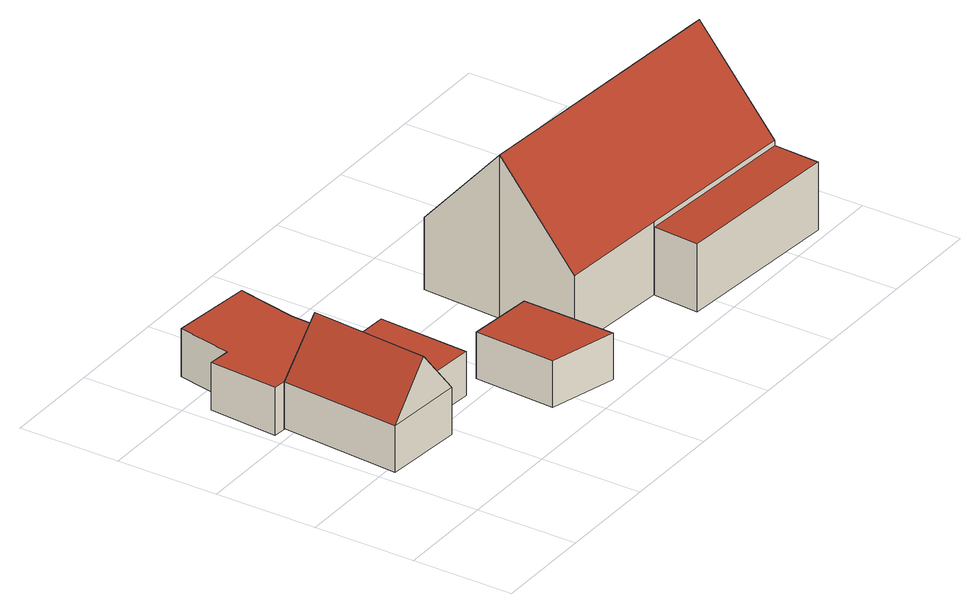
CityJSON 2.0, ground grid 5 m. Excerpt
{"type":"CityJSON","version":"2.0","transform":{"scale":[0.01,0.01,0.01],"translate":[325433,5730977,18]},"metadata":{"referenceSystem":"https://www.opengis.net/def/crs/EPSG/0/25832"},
"CityObjects":{
"building1":{"type":"Building","attributes":{"Geometrietyp2DReferenz":"3000","Gemeindeschluessel":"05170048","function":"31001_2723","roofType":"3100","measuredHeight":4.83},"address":[{"country":"Germany","locality":"Wesel","thoroughfareNumber":"8","thoroughfareName":"Vahnum"}],"geometry":[{"type":"Solid","lod":"2","boundaries":[[[[0,1,2,3]],[[4,5,1,0]],[[6,7,5,4]],[[3,2,7,6]],[[0,8,4]],[[6,9,3]],[[3,9,8,0]],[[4,8,9,6]],[[1,5,7,2]]]],"semantics":{"surfaces":[{"type":"WallSurface"},{"type":"RoofSurface"},{"type":"GroundSurface"}],"values":[[0,0,0,0,0,0,1,1,2]]}}]},
"building2":{"type":"Building","attributes":{"Geometrietyp2DReferenz":"3000","Gemeindeschluessel":"05170048","function":"31001_2723","roofType":"1000","measuredHeight":2.38},"address":[{"country":"Germany","locality":"Wesel","thoroughfareNumber":"8","thoroughfareName":"Vahnum"}],"geometry":[{"type":"Solid","lod":"2","boundaries":[[[[10,11,12,13]],[[14,15,11,10]],[[16,17,15,14]],[[18,19,17,16]],[[20,21,19,18]],[[22,23,21,20]],[[3,24,23,22]],[[6,25,24,3]],[[13,12,25,6]],[[3,22,20,18,16,14,10,13,6]],[[11,15,17,19,21,23,24,25,12]]]],"semantics":{"surfaces":[{"type":"WallSurface"},{"type":"RoofSurface"},{"type":"GroundSurface"}],"values":[[0,0,0,0,0,0,0,0,0,1,2]]}}]},
"building3":{"type":"Building","attributes":{"Geometrietyp2DReferenz":"3000","Gemeindeschluessel":"05170048","function":"51009_1610","roofType":"1000","measuredHeight":2.18},"geometry":[{"type":"Solid","lod":"2","boundaries":[[[[26,27,28,29]],[[30,31,27,26]],[[3,32,31,30]],[[22,33,32,3]],[[29,28,33,22]],[[3,30,26,29,22]],[[27,31,32,33,28]]]],"semantics":{"surfaces":[{"type":"WallSurface"},{"type":"RoofSurface"},{"type":"GroundSurface"}],"values":[[0,0,0,0,0,1,2]]}}]},
"building4":{"type":"Building","attributes":{"Geometrietyp2DReferenz":"3000","Gemeindeschluessel":"05170048","function":"31001_2463","roofType":"1000","measuredHeight":2.31},"address":[{"country":"Germany","locality":"Wesel","thoroughfareNumber":"8","thoroughfareName":"Vahnum"}],"geometry":[{"type":"Solid","lod":"2","boundaries":[[[[34,35,36,37]],[[38,39,35,34]],[[40,41,39,38]],[[37,36,41,40]],[[38,34,37,40]],[[35,39,41,36]]]],"semantics":{"surfaces":[{"type":"WallSurface"},{"type":"RoofSurface"},{"type":"GroundSurface"}],"values":[[0,0,0,0,1,2]]}}]},
"building5":{"type":"Building","attributes":{"Geometrietyp2DReferenz":"3000","Gemeindeschluessel":"05170048","function":"31001_1010","roofType":"3100","measuredHeight":8.14},"address":[{"country":"Germany","locality":"Wesel","thoroughfareNumber":"8","thoroughfareName":"Vahnum"}],"geometry":[{"type":"Solid","lod":"2","boundaries":[[[[42,43,44,45]],[[46,47,43,42]],[[48,49,47,46]],[[50,51,49,48]],[[52,53,51,50]],[[54,55,53,52]],[[45,44,55,54]],[[45,54,52,50,42]],[[48,46,42,50]],[[43,47,49,51,53,55,44]]]],"semantics":{"surfaces":[{"type":"WallSurface"},{"type":"RoofSurface"},{"type":"GroundSurface"}],"values":[[0,0,0,0,0,0,0,1,1,2]]}}]},
"building6":{"type":"Building","attributes":{"Geometrietyp2DReferenz":"3000","Gemeindeschluessel":"05170048","function":"31001_1010","roofType":"1000","measuredHeight":3.37},"address":[{"country":"Germany","locality":"Wesel","thoroughfareNumber":"8","thoroughfareName":"Vahnum"}],"geometry":[{"type":"Solid","lod":"2","boundaries":[[[[56,57,58,59]],[[60,61,57,56]],[[62,63,61,60]],[[59,58,63,62]],[[60,56,59,62]],[[57,61,63,58]]]],"semantics":{"surfaces":[{"type":"WallSurface"},{"type":"RoofSurface"},{"type":"GroundSurface"}],"values":[[0,0,0,0,1,2]]}}]}
},
"vertices":[
[457,427,241],[457,427,9],[510,1005,9],[510,1005,241],[60,456,241],[60,456,9],[108,1051,241],[108,1051,9],[259,441,492],[309,1028,492],
[72,1400,241],[72,1400,3],[46,1057,3],[46,1057,241],[182,1388,241],[182,1388,3],[238,1659,241],[238,1659,3],[641,1616,241],[641,1616,3],[579,1321,241],[579,1321,3],[563,1000,241],[563,1000,3],[510,1005,3],[108,1051,3],
[740,539,241],[740,539,23],[769,990,23],[769,990,241],[470,559,241],[470,559,23],[510,1005,23],[563,1000,23],
[1186,81,258],[1186,81,27],[1201,544,27],[1201,544,258],[852,171,258],[852,171,27],[874,575,258],[874,575,27],
[1350,766,836],[1350,766,22],[1322,365,22],[1322,365,381],[1377,1166,381],[1377,1166,22],[2778,1064,381],[2778,1064,22],[2751,664,836],[2751,664,22],[2723,263,381],[2723,263,22],[1877,325,381],[1877,325,22],
[2707,32,357],[2707,32,20],[2723,263,20],[2723,263,357],[1858,94,357],[1858,94,20],[1877,325,357],[1877,325,20]
]}
